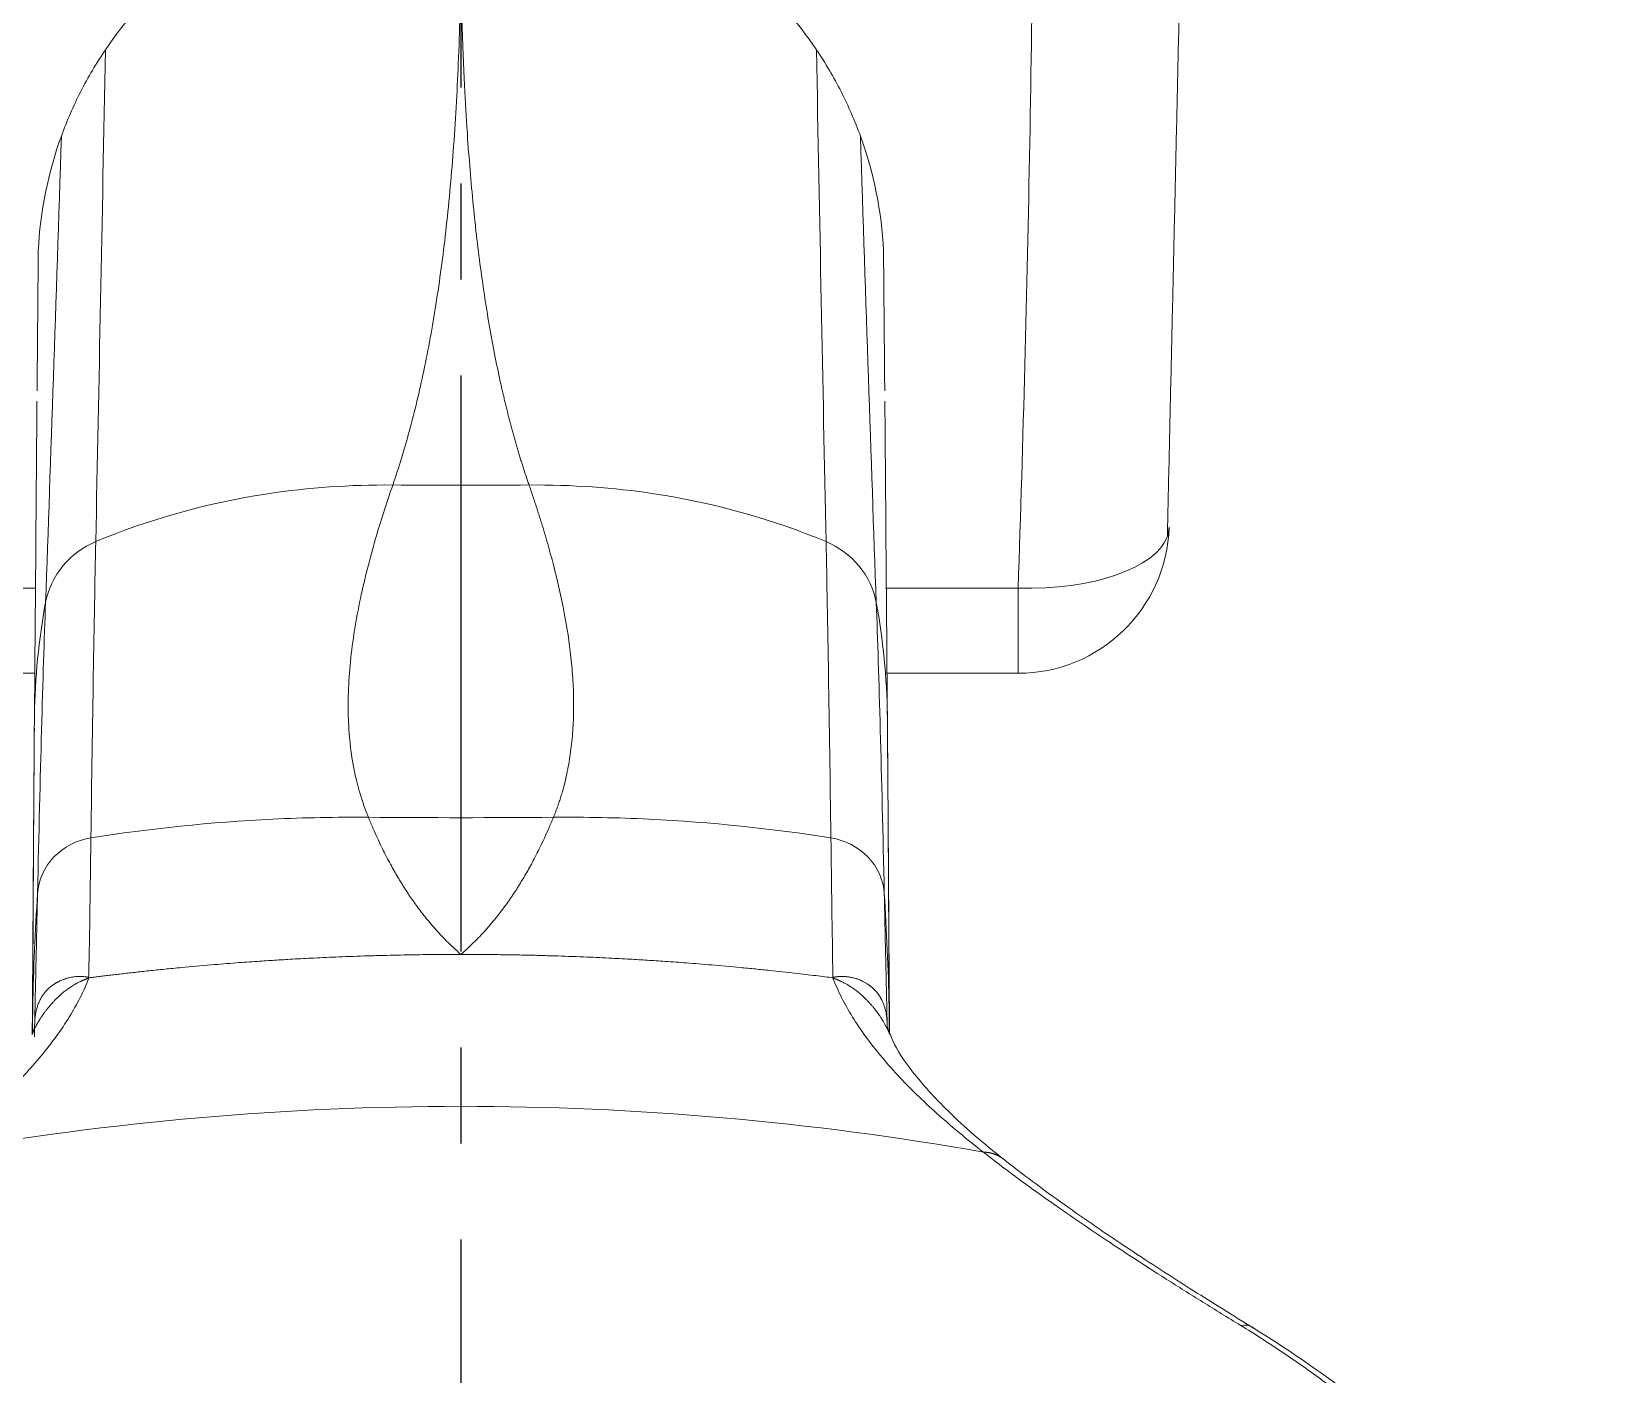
# Model space of a CAD drawing. Extents: x 9631 to 10472, y -18721 to -18126.
# Drawn here: x 10037.1 to 10089.6, y -18454.5 to -18410.1 of the extents above; entities that cross this region are included whole.
import ezdxf

# ---------------------------------------------------------------- set-up
doc = ezdxf.new("R2010")
doc.units = 0
doc.header["$MEASUREMENT"] = 0
doc.linetypes.add('CENTER2', pattern=[28.575, 19.05, -3.175, 3.175, -3.175])
doc.layers.get('0').update_dxf_attribs({"linetype": 'CONTINUOUS', "lineweight": 13})
doc.layers.add('CENTER', color=1, linetype='CENTER2')

msp = doc.modelspace()

# ---------------------------------------------------------------- linework, layer by layer
at = {"color": 7, "linetype": 'Continuous', "extrusion": (-1.22465e-16, -1, 0)}
for p, q in [((10032.821, -18428.478), (10037.183, -18428.478)), ((10065.342, -18428.478), (10069.704, -18428.478)), ((10069.704, -18431.293), (10069.704, -18428.478)), ((10032.821, -18431.293), (10037.161, -18431.293)), ((10065.363, -18431.293), (10069.704, -18431.293))]:
    msp.add_line(p, q, dxfattribs=at)
at = {"color": 7, "linetype": 'Continuous'}
msp.add_arc((10069.704, -18426.293), 5, 270, 358.084, dxfattribs=at)
for centre, major_axis, ratio, start_param, end_param in [((10051.262, -18089.009), (350, 0), 0.960178, 4.705946, 4.718832), ((10069.704, -18426.293), (-4.997, 0.167), 0.436797, 1.585407, 3.001121), ((10069.704, -18426.293), (-4.997, 0.167), 0.436797, 3.001121, 3.141578), ((10051.262, -18103.128), (350, 0), 0.95126, 4.70364, 4.721138), ((10051.262, -18535.404), (94.49, 0), 0.950244, 1.386779, 1.754814), ((10076.66, -18454.199), (0.784, 1.279), 0.537509, 0.014378, 0.446713)]:
    msp.add_ellipse(centre, major_axis=major_axis, ratio=ratio, start_param=start_param, end_param=end_param, dxfattribs=at)
for points, degree in [([(10051.262, -18404.538), (10048.934, -18404.538), (10044.279, -18405.672), (10040.759, -18408.798), (10039.497, -18410.669)], 3), ([(10063.028, -18410.669), (10061.766, -18408.798), (10058.246, -18405.672), (10053.591, -18404.538), (10051.262, -18404.538)], 3), ([(10074.641, -18426.765), (10075.141, -18404.551)], 1), ([(10069.704, -18428.478), (10069.786, -18426.024), (10069.932, -18421.112), (10070.097, -18413.74), (10070.17, -18408.822), (10070.198, -18406.363)], 3), ([(10039.497, -18410.669), (10039.196, -18411.115), (10038.65, -18412.041), (10038.223, -18413.022), (10038.041, -18413.523)], 3), ([(10039.178, -18426.938), (10039.284, -18421.746), (10039.39, -18416.322), (10039.497, -18410.669)], 3), ([(10064.484, -18413.523), (10064.301, -18413.022), (10063.874, -18412.041), (10063.329, -18411.115), (10063.028, -18410.669)], 3), ([(10063.347, -18426.938), (10063.24, -18421.746), (10063.134, -18416.322), (10063.028, -18410.669)], 3), ([(10038.041, -18413.523), (10037.596, -18414.744), (10037.338, -18416.027), (10037.277, -18417.319)], 3), ([(10037.516, -18428.956), (10037.691, -18424.162), (10037.866, -18419.015), (10038.041, -18413.523)], 3), ([(10065.248, -18417.321), (10065.187, -18416.028), (10064.929, -18414.745), (10064.484, -18413.523)], 3), ([(10065.009, -18428.956), (10064.834, -18424.162), (10064.659, -18419.015), (10064.484, -18413.523)], 3), ([(10037.276, -18417.328), (10037.236, -18421.946)], 1), ([(10065.288, -18421.946), (10065.248, -18417.328)], 1), ([(10037.149, -18432.691), (10037.176, -18429.499), (10037.204, -18426.033), (10037.231, -18422.297)], 3), ([(10065.376, -18432.691), (10065.348, -18429.499), (10065.321, -18426.033), (10065.293, -18422.297)], 3), ([(10039.178, -18426.938), (10038.768, -18427.109), (10037.998, -18427.666), (10037.596, -18428.522), (10037.516, -18428.956)], 3), ([(10039.017, -18436.737), (10039.071, -18432.829), (10039.124, -18429.549), (10039.178, -18426.938)], 3), ([(10063.347, -18426.938), (10063.756, -18427.109), (10064.526, -18427.666), (10064.929, -18428.522), (10065.009, -18428.956)], 3), ([(10063.507, -18436.737), (10063.454, -18432.829), (10063.4, -18429.549), (10063.347, -18426.938)], 3), ([(10037.516, -18428.956), (10037.291, -18430.179), (10037.166, -18431.436), (10037.149, -18432.691)], 3), ([(10037.252, -18438.575), (10037.34, -18434.591), (10037.428, -18431.367), (10037.516, -18428.956)], 3), ([(10065.009, -18428.956), (10065.234, -18430.179), (10065.358, -18431.436), (10065.376, -18432.691)], 3), ([(10065.273, -18438.575), (10065.185, -18434.591), (10065.097, -18431.367), (10065.009, -18428.956)], 3), ([(10037.166, -18430.656), (10037.151, -18432.658)], 1), ([(10065.374, -18432.658), (10065.358, -18430.656)], 1), ([(10037.092, -18442.314), (10037.111, -18438.136), (10037.13, -18434.907), (10037.149, -18432.691)], 3), ([(10065.433, -18442.314), (10065.414, -18438.136), (10065.395, -18434.907), (10065.376, -18432.691)], 3), ([(10048.2, -18436.056), (10048.252, -18436.182), (10048.354, -18436.423), (10048.5, -18436.746), (10048.639, -18437.039), (10048.772, -18437.305), (10048.899, -18437.548), (10049.022, -18437.773), (10049.143, -18437.983), (10049.263, -18438.184), (10049.385, -18438.381), (10049.511, -18438.575), (10049.642, -18438.768), (10049.78, -18438.963), (10049.924, -18439.157), (10050.075, -18439.351), (10050.235, -18439.545), (10050.404, -18439.741), (10050.586, -18439.942), (10050.786, -18440.148), (10051.007, -18440.363), (10051.174, -18440.514), (10051.262, -18440.592)], 3), ([(10054.324, -18436.056), (10054.272, -18436.182), (10054.17, -18436.423), (10054.025, -18436.746), (10053.886, -18437.039), (10053.753, -18437.305), (10053.626, -18437.548), (10053.502, -18437.773), (10053.382, -18437.983), (10053.262, -18438.184), (10053.14, -18438.381), (10053.014, -18438.575), (10052.882, -18438.768), (10052.745, -18438.963), (10052.6, -18439.157), (10052.449, -18439.351), (10052.29, -18439.545), (10052.121, -18439.741), (10051.938, -18439.942), (10051.739, -18440.148), (10051.518, -18440.363), (10051.351, -18440.514), (10051.262, -18440.592)], 3), ([(10039.017, -18436.737), (10038.553, -18436.81), (10037.67, -18437.262), (10037.28, -18438.135), (10037.252, -18438.575)], 3), ([(10063.507, -18436.737), (10063.971, -18436.81), (10064.854, -18437.262), (10065.245, -18438.135), (10065.273, -18438.575)], 3), ([(10063.57, -18441.35), (10063.549, -18439.803), (10063.528, -18438.266), (10063.507, -18436.737)], 3), ([(10037.252, -18438.575), (10037.172, -18439.816), (10037.118, -18441.066), (10037.092, -18442.314)], 3), ([(10065.273, -18438.575), (10065.353, -18439.816), (10065.407, -18441.066), (10065.433, -18442.314)], 3), ([(10033.972, -18447.131), (10034.244, -18446.919), (10034.771, -18446.496), (10035.51, -18445.86), (10036.193, -18445.223), (10036.818, -18444.585), (10037.382, -18443.945), (10037.881, -18443.305), (10038.313, -18442.663), (10038.675, -18442.02), (10038.866, -18441.591), (10038.95, -18441.376)], 3), ([(10063.575, -18441.376), (10063.658, -18441.591), (10063.85, -18442.02), (10064.211, -18442.663), (10064.643, -18443.305), (10065.143, -18443.945), (10065.707, -18444.585), (10066.331, -18445.223), (10067.015, -18445.86), (10067.753, -18446.496), (10068.28, -18446.919), (10068.552, -18447.131)], 3), ([(10037.092, -18442.314), (10037.086, -18442.61), (10037.081, -18442.906), (10037.078, -18443.202)], 3), ([(10037.088, -18443.186), (10037.089, -18442.895), (10037.09, -18442.605), (10037.092, -18442.314)], 3), ([(10065.433, -18442.314), (10065.439, -18442.61), (10065.444, -18442.906), (10065.447, -18443.202)], 3), ([(10065.437, -18443.186), (10065.435, -18442.895), (10065.434, -18442.605), (10065.433, -18442.314)], 3), ([(10037.15, -18443.004), (10037.13, -18443.099), (10037.068, -18443.235)], 2), ([(10037.15, -18443.001), (10037.154, -18442.951), (10037.157, -18442.901), (10037.158, -18442.85)], 3), ([(10037.157, -18442.863), (10037.157, -18442.873)], 1), ([(10065.367, -18442.873), (10065.367, -18442.863)], 1), ([(10065.457, -18443.236), (10065.395, -18443.1), (10065.374, -18443.004)], 2), ([(10068.552, -18447.131), (10068.822, -18447.342), (10069.383, -18447.772), (10070.298, -18448.443), (10071.282, -18449.137), (10072.33, -18449.851), (10073.435, -18450.581), (10074.594, -18451.326), (10075.804, -18452.087), (10076.642, -18452.603), (10077.07, -18452.864)], 3), ([(10077.07, -18452.864), (10077.535, -18453.148), (10078.44, -18453.728), (10079.721, -18454.629), (10080.921, -18455.558), (10082.038, -18456.509), (10083.072, -18457.48), (10084.021, -18458.467), (10084.884, -18459.466), (10085.661, -18460.475), (10086.353, -18461.492), (10086.955, -18462.509), (10087.469, -18463.525), (10087.894, -18464.537), (10088.232, -18465.544), (10088.481, -18466.542), (10088.643, -18467.531), (10088.716, -18468.509), (10088.702, -18469.472), (10088.599, -18470.419), (10088.409, -18471.347), (10088.132, -18472.256), (10087.767, -18473.145), (10087.316, -18474.012), (10086.776, -18474.859), (10086.149, -18475.681), (10085.439, -18476.476), (10084.642, -18477.245), (10083.761, -18477.988), (10082.795, -18478.703), (10081.745, -18479.389), (10080.61, -18480.047), (10079.392, -18480.676), (10078.094, -18481.272), (10076.721, -18481.835), (10075.275, -18482.363), (10073.763, -18482.855), (10072.187, -18483.311), (10070.554, -18483.73), (10068.873, -18484.11), (10067.144, -18484.452), (10065.374, -18484.756), (10063.567, -18485.023), (10061.729, -18485.251), (10059.865, -18485.441), (10057.979, -18485.592), (10056.076, -18485.706), (10054.16, -18485.782), (10052.236, -18485.821), (10050.311, -18485.821), (10048.389, -18485.783), (10046.472, -18485.708), (10044.567, -18485.594), (10042.682, -18485.443), (10040.817, -18485.253), (10038.978, -18485.025), (10037.171, -18484.76), (10035.4, -18484.456), (10033.671, -18484.114), (10031.988, -18483.734), (10030.356, -18483.316), (10028.78, -18482.861), (10027.265, -18482.368), (10025.818, -18481.84), (10024.443, -18481.277), (10023.144, -18480.681), (10021.927, -18480.054), (10020.794, -18479.398), (10019.744, -18478.712), (10018.777, -18477.998), (10017.894, -18477.256), (10017.096, -18476.487), (10016.384, -18475.691), (10015.757, -18474.87), (10015.216, -18474.024), (10014.763, -18473.156), (10014.397, -18472.267), (10014.118, -18471.359), (10013.927, -18470.431), (10013.824, -18469.485), (10013.808, -18468.523), (10013.88, -18467.546), (10014.04, -18466.557), (10014.289, -18465.557), (10014.626, -18464.548), (10015.052, -18463.533), (10015.566, -18462.516), (10016.168, -18461.498), (10016.858, -18460.483), (10017.636, -18459.472), (10018.501, -18458.471), (10019.45, -18457.483), (10020.484, -18456.511), (10021.601, -18455.56), (10022.801, -18454.631), (10024.083, -18453.729), (10024.989, -18453.149), (10025.455, -18452.864)], 3)]:
    msp.add_open_spline(points, degree=degree, dxfattribs=at)
for points, knots in [([(10051.262, -18407.939), (10051.248, -18408.993), (10051.196, -18411.01), (10051.032, -18413.928), (10050.788, -18416.589), (10050.467, -18419.013), (10050.069, -18421.219), (10049.597, -18423.208), (10049.212, -18424.472), (10049.007, -18425.065)], [0, 0, 0, 0, 0.192172, 0.365568, 0.521661, 0.661967, 0.788019, 0.901349, 1, 1, 1, 1]), ([(10051.262, -18407.939), (10051.263, -18407.994), (10051.264, -18408.102), (10051.267, -18408.265), (10051.27, -18408.428), (10051.272, -18408.589), (10051.276, -18408.751), (10051.279, -18408.911), (10051.282, -18409.071), (10051.286, -18409.231), (10051.29, -18409.389), (10051.294, -18409.547), (10051.299, -18409.705), (10051.303, -18409.862), (10051.308, -18410.018), (10051.313, -18410.174), (10051.318, -18410.329), (10051.324, -18410.484), (10051.329, -18410.638), (10051.335, -18410.791), (10051.341, -18410.944), (10051.347, -18411.096), (10051.354, -18411.247), (10051.36, -18411.398), (10051.367, -18411.548), (10051.374, -18411.698), (10051.381, -18411.847), (10051.389, -18411.995), (10051.397, -18412.143), (10051.405, -18412.29), (10051.413, -18412.437), (10051.421, -18412.583), (10051.429, -18412.728), (10051.438, -18412.873), (10051.447, -18413.017), (10051.456, -18413.16), (10051.488, -18413.656), (10051.55, -18414.493), (10051.654, -18415.658), (10051.772, -18416.781), (10051.906, -18417.858), (10052.054, -18418.891), (10052.216, -18419.88), (10052.393, -18420.833), (10052.536, -18421.512), (10052.63, -18421.93), (10052.669, -18422.098), (10052.709, -18422.265), (10052.749, -18422.43), (10052.789, -18422.595), (10052.83, -18422.758), (10052.872, -18422.921), (10052.915, -18423.082), (10052.957, -18423.241), (10053.001, -18423.4), (10053.045, -18423.557), (10053.09, -18423.714), (10053.135, -18423.869), (10053.181, -18424.022), (10053.227, -18424.175), (10053.274, -18424.326), (10053.321, -18424.476), (10053.369, -18424.625), (10053.418, -18424.773), (10053.467, -18424.919), (10053.501, -18425.016), (10053.517, -18425.065)], [0, 0, 0, 0, 0.00979, 0.019538, 0.029245, 0.03891, 0.048533, 0.058116, 0.067656, 0.077155, 0.086613, 0.096029, 0.105404, 0.114737, 0.124029, 0.133279, 0.142488, 0.151655, 0.160781, 0.169865, 0.178908, 0.187909, 0.196869, 0.205787, 0.214664, 0.223499, 0.232293, 0.241045, 0.249756, 0.258426, 0.267054, 0.27564, 0.284185, 0.292689, 0.301151, 0.309571, 0.31795, 0.388618, 0.456624, 0.521969, 0.584653, 0.644038, 0.701222, 0.756206, 0.808991, 0.818758, 0.828457, 0.83809, 0.847655, 0.857153, 0.866583, 0.875947, 0.885244, 0.894473, 0.903636, 0.912731, 0.921759, 0.93072, 0.939615, 0.948442, 0.957202, 0.965896, 0.974522, 0.983082, 0.991574, 1, 1, 1, 1]), ([(10049.007, -18425.065), (10047.601, -18425.053), (10044.086, -18425.305), (10040.897, -18426.219), (10039.178, -18426.938)], [0, 0, 0, 0, 0.394903, 1, 1, 1, 1]), ([(10049.007, -18425.065), (10048.815, -18425.618), (10048.421, -18426.836), (10047.925, -18428.733), (10047.58, -18430.755), (10047.485, -18432.729), (10047.678, -18434.479), (10048.004, -18435.579), (10048.2, -18436.056)], [0, 0, 0, 0, 0.149582, 0.332398, 0.526427, 0.714791, 0.880107, 1, 1, 1, 1]), ([(10053.517, -18425.065), (10054.923, -18425.053), (10058.439, -18425.305), (10061.628, -18426.219), (10063.347, -18426.938)], [0, 0, 0, 0, 0.394903, 1, 1, 1, 1]), ([(10053.517, -18425.065), (10053.529, -18425.098), (10053.552, -18425.165), (10053.586, -18425.264), (10053.619, -18425.363), (10053.652, -18425.461), (10053.685, -18425.558), (10053.717, -18425.654), (10053.748, -18425.749), (10053.779, -18425.844), (10053.809, -18425.937), (10053.839, -18426.03), (10053.868, -18426.122), (10053.897, -18426.213), (10053.952, -18426.393), (10054.033, -18426.66), (10054.136, -18427.012), (10054.232, -18427.359), (10054.433, -18428.114), (10054.691, -18429.24), (10054.889, -18430.524), (10054.975, -18431.524), (10054.996, -18432.156), (10054.992, -18432.649), (10054.978, -18433.012), (10054.953, -18433.369), (10054.917, -18433.716), (10054.872, -18434.053), (10054.817, -18434.376), (10054.753, -18434.691), (10054.697, -18434.925), (10054.655, -18435.083), (10054.632, -18435.166), (10054.608, -18435.249), (10054.583, -18435.331), (10054.558, -18435.413), (10054.531, -18435.495), (10054.504, -18435.576), (10054.476, -18435.657), (10054.448, -18435.738), (10054.418, -18435.818), (10054.388, -18435.898), (10054.357, -18435.977), (10054.335, -18436.03), (10054.324, -18436.056)], [0, 0, 0, 0, 0.009586, 0.019088, 0.028507, 0.037844, 0.047096, 0.056266, 0.065353, 0.074356, 0.083276, 0.092113, 0.100867, 0.109538, 0.118126, 0.152034, 0.185357, 0.218094, 0.250247, 0.398502, 0.532938, 0.603217, 0.669925, 0.70266, 0.734797, 0.76634, 0.79729, 0.826386, 0.854624, 0.882007, 0.908537, 0.915787, 0.923, 0.930178, 0.937319, 0.944426, 0.951496, 0.958531, 0.965531, 0.972495, 0.979424, 0.986318, 0.993176, 1, 1, 1, 1]), ([(10037.147, -18433.107), (10037.142, -18433.658), (10037.132, -18434.84), (10037.118, -18436.878), (10037.104, -18439.03), (10037.091, -18441.129), (10037.082, -18442.557), (10037.077, -18443.2)], [0, 0, 0, 0, 0.244692, 0.469669, 0.674628, 0.859397, 1, 1, 1, 1]), ([(10065.447, -18443.2), (10065.443, -18442.557), (10065.433, -18441.129), (10065.42, -18439.03), (10065.406, -18436.878), (10065.392, -18434.84), (10065.382, -18433.658), (10065.378, -18433.107)], [0, 0, 0, 0, 0.140603, 0.325372, 0.530331, 0.755308, 1, 1, 1, 1]), ([(10048.2, -18436.056), (10047.138, -18436.046), (10044.01, -18436.108), (10040.966, -18436.431), (10039.017, -18436.737)], [0, 0, 0, 0, 0.338013, 1, 1, 1, 1]), ([(10054.324, -18436.056), (10055.386, -18436.046), (10058.514, -18436.108), (10061.558, -18436.431), (10063.507, -18436.737)], [0, 0, 0, 0, 0.338013, 1, 1, 1, 1]), ([(10038.942, -18441.349), (10038.943, -18441.295), (10038.946, -18441.185), (10038.95, -18441.019), (10038.954, -18440.851), (10038.958, -18440.681), (10038.962, -18440.508), (10038.966, -18440.332), (10038.969, -18440.154), (10038.973, -18439.974), (10038.976, -18439.791), (10038.979, -18439.605), (10038.982, -18439.417), (10038.984, -18439.227), (10038.987, -18438.992), (10038.991, -18438.718), (10038.995, -18438.408), (10038.999, -18438.108), (10039.003, -18437.816), (10039.007, -18437.534), (10039.01, -18437.26), (10039.014, -18436.996), (10039.016, -18436.823), (10039.017, -18436.737)], [0, 0, 0, 0, 0.035104, 0.070769, 0.106996, 0.143783, 0.181132, 0.219042, 0.257513, 0.296545, 0.336138, 0.376293, 0.417009, 0.458286, 0.500125, 0.569378, 0.636697, 0.702082, 0.765533, 0.827051, 0.886634, 0.944284, 1, 1, 1, 1]), ([(10037.18, -18441.826), (10037.18, -18441.815), (10037.183, -18441.693), (10037.188, -18441.451), (10037.196, -18441.09), (10037.208, -18440.546), (10037.223, -18439.885), (10037.238, -18439.173), (10037.248, -18438.756), (10037.252, -18438.575)], [0, 0, 0, 0, 0.009992, 0.112299, 0.222872, 0.341711, 0.61377, 0.8332, 1, 1, 1, 1]), ([(10065.345, -18441.827), (10065.344, -18441.816), (10065.342, -18441.693), (10065.336, -18441.451), (10065.328, -18441.09), (10065.316, -18440.546), (10065.302, -18439.885), (10065.286, -18439.173), (10065.277, -18438.756), (10065.273, -18438.575)], [0, 0, 0, 0, 0.010092, 0.112388, 0.222951, 0.341779, 0.613819, 0.833226, 1, 1, 1, 1]), ([(10038.95, -18441.364), (10039.002, -18441.358), (10039.108, -18441.345), (10039.274, -18441.324), (10039.449, -18441.303), (10039.634, -18441.281), (10039.828, -18441.258), (10040.033, -18441.234), (10040.247, -18441.209), (10040.471, -18441.184), (10040.704, -18441.159), (10040.948, -18441.133), (10041.201, -18441.106), (10041.464, -18441.08), (10041.737, -18441.053), (10042.247, -18441.004), (10042.946, -18440.941), (10043.784, -18440.873), (10044.485, -18440.823), (10045.103, -18440.782), (10045.725, -18440.745), (10046.436, -18440.707), (10047.266, -18440.67), (10048.029, -18440.643), (10048.673, -18440.625), (10049.146, -18440.613), (10049.584, -18440.605), (10049.987, -18440.599), (10050.356, -18440.595), (10050.689, -18440.593), (10050.987, -18440.592), (10051.174, -18440.592), (10051.262, -18440.592)], [0, 0, 0, 0, 0.012711, 0.026213, 0.040507, 0.055592, 0.071469, 0.088137, 0.105596, 0.123847, 0.14289, 0.162724, 0.18335, 0.204767, 0.226976, 0.249977, 0.329383, 0.397526, 0.454405, 0.500019, 0.548074, 0.60576, 0.673077, 0.750023, 0.791188, 0.82952, 0.865018, 0.897681, 0.927512, 0.954508, 0.978671, 1, 1, 1, 1]), ([(10051.262, -18440.592), (10051.314, -18440.592), (10051.421, -18440.592), (10051.586, -18440.592), (10051.762, -18440.593), (10051.947, -18440.594), (10052.143, -18440.595), (10052.348, -18440.597), (10052.563, -18440.6), (10052.789, -18440.603), (10053.024, -18440.607), (10053.27, -18440.611), (10053.525, -18440.617), (10053.79, -18440.623), (10054.065, -18440.631), (10054.577, -18440.646), (10055.276, -18440.671), (10056.114, -18440.709), (10056.817, -18440.746), (10057.436, -18440.783), (10058.057, -18440.824), (10058.766, -18440.875), (10059.596, -18440.942), (10060.356, -18441.01), (10060.996, -18441.072), (10061.464, -18441.12), (10061.898, -18441.166), (10062.298, -18441.211), (10062.665, -18441.253), (10062.997, -18441.292), (10063.295, -18441.329), (10063.483, -18441.352), (10063.571, -18441.363)], [0, 0, 0, 0, 0.012591, 0.025992, 0.040203, 0.055224, 0.071055, 0.087696, 0.105146, 0.123407, 0.142478, 0.162359, 0.183049, 0.20455, 0.226861, 0.249982, 0.328927, 0.39691, 0.45393, 0.499988, 0.547664, 0.605229, 0.672684, 0.750025, 0.790914, 0.829047, 0.864425, 0.897049, 0.926918, 0.954033, 0.978393, 1, 1, 1, 1]), ([(10037.069, -18443.237), (10037.08, -18443.211), (10037.111, -18443.14), (10037.166, -18443.023), (10037.225, -18442.912), (10037.275, -18442.826), (10037.311, -18442.766), (10037.353, -18442.699), (10037.399, -18442.63), (10037.438, -18442.574), (10037.47, -18442.529), (10037.495, -18442.495), (10037.524, -18442.457), (10037.544, -18442.431), (10037.557, -18442.415), (10037.563, -18442.407), (10037.57, -18442.398), (10037.578, -18442.388), (10037.587, -18442.378), (10037.596, -18442.366), (10037.612, -18442.346), (10037.633, -18442.32), (10037.658, -18442.291), (10037.678, -18442.267), (10037.697, -18442.246), (10037.719, -18442.222), (10037.742, -18442.195), (10037.769, -18442.167), (10037.797, -18442.136), (10037.829, -18442.103), (10037.863, -18442.068), (10037.915, -18442.018), (10037.983, -18441.953), (10038.07, -18441.877), (10038.147, -18441.814), (10038.217, -18441.761), (10038.277, -18441.716), (10038.342, -18441.672), (10038.41, -18441.628), (10038.478, -18441.587), (10038.541, -18441.552), (10038.595, -18441.523), (10038.637, -18441.502), (10038.669, -18441.487), (10038.69, -18441.477), (10038.706, -18441.47), (10038.72, -18441.464), (10038.735, -18441.458), (10038.749, -18441.452), (10038.764, -18441.445), (10038.78, -18441.439), (10038.795, -18441.433), (10038.812, -18441.426), (10038.831, -18441.418), (10038.853, -18441.41), (10038.876, -18441.401), (10038.897, -18441.393), (10038.917, -18441.387), (10038.934, -18441.381), (10038.945, -18441.378), (10038.95, -18441.376)], [0, 0, 0, 0, 0.029318, 0.080823, 0.136434, 0.161703, 0.18681, 0.211803, 0.247313, 0.276358, 0.28649, 0.307721, 0.323722, 0.339627, 0.342903, 0.34663, 0.350808, 0.355439, 0.360521, 0.366055, 0.372041, 0.389351, 0.404775, 0.414275, 0.425089, 0.437214, 0.450644, 0.465375, 0.481397, 0.498702, 0.517277, 0.537108, 0.581179, 0.624869, 0.668101, 0.695297, 0.723536, 0.752759, 0.782901, 0.813891, 0.840933, 0.86299, 0.880212, 0.89272, 0.900606, 0.905961, 0.91145, 0.917071, 0.922826, 0.928713, 0.934733, 0.940884, 0.947168, 0.953584, 0.96355, 0.972631, 0.980808, 0.988081, 0.99447, 1, 1, 1, 1]), ([(10037.157, -18442.861), (10037.157, -18442.857), (10037.158, -18442.848), (10037.158, -18442.835), (10037.159, -18442.821), (10037.159, -18442.807), (10037.16, -18442.792), (10037.161, -18442.777), (10037.162, -18442.761), (10037.163, -18442.744), (10037.165, -18442.727), (10037.167, -18442.705), (10037.169, -18442.678), (10037.173, -18442.648), (10037.177, -18442.621), (10037.18, -18442.597), (10037.189, -18442.538), (10037.208, -18442.442), (10037.238, -18442.337), (10037.266, -18442.255), (10037.289, -18442.196), (10037.314, -18442.138), (10037.342, -18442.082), (10037.371, -18442.027), (10037.404, -18441.974), (10037.436, -18441.925), (10037.469, -18441.88), (10037.502, -18441.839), (10037.537, -18441.798), (10037.574, -18441.759), (10037.605, -18441.729), (10037.632, -18441.705), (10037.653, -18441.686), (10037.677, -18441.667), (10037.694, -18441.653), (10037.707, -18441.643), (10037.717, -18441.635), (10037.729, -18441.626), (10037.746, -18441.614), (10037.766, -18441.6), (10037.789, -18441.584), (10037.812, -18441.569), (10037.835, -18441.555), (10037.859, -18441.54), (10037.884, -18441.525), (10037.91, -18441.511), (10037.937, -18441.497), (10037.965, -18441.482), (10038.011, -18441.46), (10038.072, -18441.434), (10038.149, -18441.405), (10038.249, -18441.373), (10038.37, -18441.345), (10038.499, -18441.327), (10038.609, -18441.32), (10038.688, -18441.321), (10038.754, -18441.324), (10038.802, -18441.328), (10038.842, -18441.333), (10038.872, -18441.337), (10038.898, -18441.341), (10038.921, -18441.345), (10038.935, -18441.348), (10038.942, -18441.349)], [0, 0, 0, 0, 0.003862, 0.007882, 0.012062, 0.016402, 0.020905, 0.025569, 0.030398, 0.035391, 0.040549, 0.045872, 0.055929, 0.0651, 0.073387, 0.08079, 0.087309, 0.127779, 0.170064, 0.190467, 0.211132, 0.232106, 0.253434, 0.275159, 0.297322, 0.319961, 0.339307, 0.359245, 0.379793, 0.400967, 0.422781, 0.430821, 0.445107, 0.456271, 0.467395, 0.47137, 0.476438, 0.482601, 0.489859, 0.501252, 0.51254, 0.522933, 0.533679, 0.544778, 0.556231, 0.568038, 0.5802, 0.592717, 0.60559, 0.640006, 0.67242, 0.702831, 0.763325, 0.820704, 0.860041, 0.897779, 0.918295, 0.944016, 0.957495, 0.969832, 0.981027, 0.991083, 1, 1, 1, 1]), ([(10038.942, -18441.349), (10038.942, -18441.349), (10038.942, -18441.349), (10038.943, -18441.348), (10038.944, -18441.348), (10038.944, -18441.348), (10038.945, -18441.349), (10038.947, -18441.349), (10038.948, -18441.349), (10038.95, -18441.35), (10038.952, -18441.351), (10038.953, -18441.352), (10038.955, -18441.353), (10038.956, -18441.355), (10038.956, -18441.357), (10038.954, -18441.359), (10038.952, -18441.362), (10038.951, -18441.363), (10038.95, -18441.364)], [0, 0, 0, 0, 0.014798, 0.025803, 0.037509, 0.053842, 0.076433, 0.10589, 0.14248, 0.208659, 0.275522, 0.343382, 0.412537, 0.531269, 0.646953, 0.729444, 0.847027, 1, 1, 1, 1]), ([(10038.95, -18441.364), (10038.95, -18441.365), (10038.95, -18441.365), (10038.95, -18441.366), (10038.95, -18441.367), (10038.951, -18441.368), (10038.951, -18441.37), (10038.951, -18441.371), (10038.951, -18441.373), (10038.951, -18441.374), (10038.95, -18441.375), (10038.95, -18441.376), (10038.95, -18441.376), (10038.95, -18441.376)], [0, 0, 0, 0, 0.05367, 0.128209, 0.223725, 0.340267, 0.477862, 0.608791, 0.722008, 0.817574, 0.895594, 0.956261, 1, 1, 1, 1]), ([(10063.571, -18441.363), (10063.57, -18441.363), (10063.57, -18441.362), (10063.569, -18441.361), (10063.568, -18441.36), (10063.568, -18441.358), (10063.568, -18441.357), (10063.568, -18441.356), (10063.568, -18441.354), (10063.568, -18441.353), (10063.569, -18441.352), (10063.569, -18441.351), (10063.57, -18441.35)], [0, 0, 0, 0, 0.08403, 0.170715, 0.260455, 0.353611, 0.450504, 0.551423, 0.656621, 0.766322, 0.880723, 1, 1, 1, 1]), ([(10063.57, -18441.35), (10063.573, -18441.35), (10063.578, -18441.348), (10063.587, -18441.347), (10063.596, -18441.345), (10063.606, -18441.343), (10063.616, -18441.341), (10063.627, -18441.34), (10063.638, -18441.338), (10063.654, -18441.336), (10063.677, -18441.333), (10063.702, -18441.331), (10063.726, -18441.329), (10063.747, -18441.327), (10063.775, -18441.324), (10063.805, -18441.323), (10063.861, -18441.32), (10063.948, -18441.321), (10064.045, -18441.33), (10064.122, -18441.341), (10064.175, -18441.351), (10064.229, -18441.363), (10064.285, -18441.377), (10064.343, -18441.394), (10064.401, -18441.414), (10064.464, -18441.438), (10064.533, -18441.469), (10064.61, -18441.508), (10064.67, -18441.542), (10064.713, -18441.569), (10064.736, -18441.584), (10064.761, -18441.601), (10064.783, -18441.617), (10064.807, -18441.634), (10064.829, -18441.651), (10064.851, -18441.669), (10064.871, -18441.686), (10064.89, -18441.703), (10064.909, -18441.719), (10064.927, -18441.736), (10064.944, -18441.753), (10064.961, -18441.771), (10064.978, -18441.788), (10064.994, -18441.806), (10065.01, -18441.824), (10065.026, -18441.843), (10065.041, -18441.861), (10065.055, -18441.88), (10065.069, -18441.899), (10065.083, -18441.918), (10065.097, -18441.937), (10065.11, -18441.957), (10065.122, -18441.977), (10065.135, -18441.996), (10065.146, -18442.016), (10065.158, -18442.036), (10065.169, -18442.057), (10065.18, -18442.077), (10065.204, -18442.125), (10065.239, -18442.202), (10065.28, -18442.314), (10065.311, -18442.423), (10065.333, -18442.526), (10065.344, -18442.594), (10065.35, -18442.637), (10065.353, -18442.66), (10065.357, -18442.692), (10065.36, -18442.725), (10065.362, -18442.756), (10065.364, -18442.781), (10065.365, -18442.804), (10065.366, -18442.825), (10065.367, -18442.844), (10065.367, -18442.856), (10065.367, -18442.861)], [0, 0, 0, 0, 0.003777, 0.007695, 0.011754, 0.015956, 0.020301, 0.02479, 0.029422, 0.034755, 0.044203, 0.057764, 0.064909, 0.073966, 0.084936, 0.100192, 0.111047, 0.156012, 0.207181, 0.227957, 0.249411, 0.271546, 0.294366, 0.317873, 0.342068, 0.366953, 0.396906, 0.430927, 0.469008, 0.478129, 0.49161, 0.500955, 0.514093, 0.524852, 0.536265, 0.547247, 0.558203, 0.568214, 0.578108, 0.587886, 0.597548, 0.607096, 0.616532, 0.625857, 0.635072, 0.644179, 0.653179, 0.662075, 0.670866, 0.679557, 0.688147, 0.696638, 0.705033, 0.713333, 0.721541, 0.729658, 0.737685, 0.745626, 0.753483, 0.792548, 0.830703, 0.868255, 0.898855, 0.927452, 0.931375, 0.938159, 0.947802, 0.960303, 0.968374, 0.97586, 0.982762, 0.989084, 0.994829, 1, 1, 1, 1]), ([(10063.575, -18441.376), (10063.575, -18441.376), (10063.575, -18441.376), (10063.575, -18441.375), (10063.575, -18441.374), (10063.575, -18441.373), (10063.575, -18441.372), (10063.574, -18441.371), (10063.574, -18441.37), (10063.573, -18441.368), (10063.572, -18441.366), (10063.572, -18441.365), (10063.571, -18441.364), (10063.571, -18441.363), (10063.571, -18441.363)], [0, 0, 0, 0, 0.036882, 0.084781, 0.14389, 0.21431, 0.296099, 0.389296, 0.493924, 0.647979, 0.77555, 0.876674, 0.951425, 1, 1, 1, 1]), ([(10063.575, -18441.376), (10063.579, -18441.377), (10063.586, -18441.38), (10063.598, -18441.383), (10063.609, -18441.387), (10063.62, -18441.391), (10063.632, -18441.395), (10063.643, -18441.399), (10063.654, -18441.403), (10063.666, -18441.407), (10063.677, -18441.412), (10063.688, -18441.416), (10063.7, -18441.42), (10063.711, -18441.425), (10063.722, -18441.43), (10063.733, -18441.434), (10063.744, -18441.439), (10063.757, -18441.444), (10063.773, -18441.451), (10063.792, -18441.459), (10063.814, -18441.469), (10063.841, -18441.481), (10063.869, -18441.494), (10063.917, -18441.517), (10063.986, -18441.552), (10064.08, -18441.606), (10064.203, -18441.684), (10064.365, -18441.801), (10064.507, -18441.921), (10064.612, -18442.02), (10064.665, -18442.072), (10064.709, -18442.117), (10064.74, -18442.15), (10064.764, -18442.176), (10064.777, -18442.19), (10064.787, -18442.201), (10064.794, -18442.209), (10064.804, -18442.22), (10064.822, -18442.24), (10064.847, -18442.268), (10064.876, -18442.302), (10064.902, -18442.334), (10064.923, -18442.359), (10064.94, -18442.38), (10064.953, -18442.396), (10064.967, -18442.414), (10064.981, -18442.431), (10064.994, -18442.449), (10065.007, -18442.466), (10065.02, -18442.483), (10065.032, -18442.499), (10065.044, -18442.515), (10065.057, -18442.532), (10065.07, -18442.551), (10065.084, -18442.571), (10065.099, -18442.593), (10065.115, -18442.616), (10065.138, -18442.649), (10065.166, -18442.691), (10065.199, -18442.743), (10065.238, -18442.807), (10065.282, -18442.882), (10065.329, -18442.968), (10065.372, -18443.053), (10065.415, -18443.143), (10065.442, -18443.206), (10065.457, -18443.241)], [0, 0, 0, 0, 0.004158, 0.008351, 0.012578, 0.016839, 0.021133, 0.025456, 0.029806, 0.034178, 0.038569, 0.042973, 0.047387, 0.051812, 0.056246, 0.060691, 0.064399, 0.069355, 0.07557, 0.083055, 0.091824, 0.101896, 0.11497, 0.125361, 0.159489, 0.199185, 0.244689, 0.322387, 0.423603, 0.455359, 0.487277, 0.507631, 0.527985, 0.537867, 0.54781, 0.550593, 0.554744, 0.560266, 0.567161, 0.58519, 0.602006, 0.617603, 0.631976, 0.639481, 0.647299, 0.65543, 0.663876, 0.671944, 0.679842, 0.687568, 0.695126, 0.702341, 0.710128, 0.718494, 0.727444, 0.736985, 0.747122, 0.757866, 0.780381, 0.802456, 0.824112, 0.860481, 0.895336, 0.92868, 0.960496, 1, 1, 1, 1]), ([(10037.157, -18442.861), (10037.159, -18442.786), (10037.163, -18442.626), (10037.168, -18442.372), (10037.174, -18442.102), (10037.178, -18441.918), (10037.18, -18441.826)], [0, 0, 0, 0, 0.218725, 0.46356, 0.734507, 1, 1, 1, 1]), ([(10065.367, -18442.861), (10065.366, -18442.786), (10065.362, -18442.626), (10065.356, -18442.372), (10065.351, -18442.103), (10065.347, -18441.918), (10065.345, -18441.827)], [0, 0, 0, 0, 0.218792, 0.463705, 0.734738, 1, 1, 1, 1]), ([(10037.148, -18443.315), (10037.148, -18443.276), (10037.152, -18443.125), (10037.155, -18442.973), (10037.157, -18442.861)], [0, 0, 0, 0, 0.257932, 1, 1, 1, 1]), ([(10069.25, -18447.389), (10068.538, -18446.828), (10067.362, -18445.812), (10066.194, -18444.503), (10065.627, -18443.66), (10065.496, -18443.304), (10065.475, -18443.234)], [0, 0, 0, 0, 0.346622, 0.656722, 0.930664, 1, 1, 1, 1]), ([(10077.497, -18452.953), (10076.81, -18452.533), (10075.382, -18451.645), (10073.261, -18450.274), (10071.114, -18448.804), (10069.824, -18447.841), (10069.205, -18447.353)], [0, 0, 0, 0, 0.203611, 0.438233, 0.703727, 1, 1, 1, 1]), ([(10089.563, -18469.148), (10089.532, -18468.559), (10089.391, -18467.451), (10088.985, -18465.965), (10088.535, -18464.753), (10088.075, -18463.735), (10087.556, -18462.751), (10086.917, -18461.697), (10086.058, -18460.459), (10084.82, -18458.929), (10083.046, -18457.092), (10080.6, -18455.004), (10078.589, -18453.624), (10077.433, -18452.914)], [0, 0, 0, 0, 0.10158, 0.19044, 0.252621, 0.309121, 0.36623, 0.423996, 0.494627, 0.587619, 0.702902, 0.840393, 1, 1, 1, 1])]:
    msp.add_open_spline(points, degree=3, knots=knots, dxfattribs=at)
for points, weights in [([(10065.375, -18443.007), (10065.371, -18442.955), (10065.368, -18442.903), (10065.367, -18442.85)], [1.00052785841, 1.00066479433, 1.00082837298, 1.00101859436]), ([(10069.209, -18447.357), (10069.023, -18447.209), (10068.797, -18447.134), (10068.552, -18447.131)], [1.00231302899, 1.0117538139, 1.05009450229, 1.11733509418])]:
    msp.add_rational_spline(points, weights, degree=3, dxfattribs=at)
at = {"layer": 'CENTER'}
msp.add_line((10051.262, -18364.293), (10051.262, -18516.769), dxfattribs=at)

doc.saveas('drawing.dxf')
